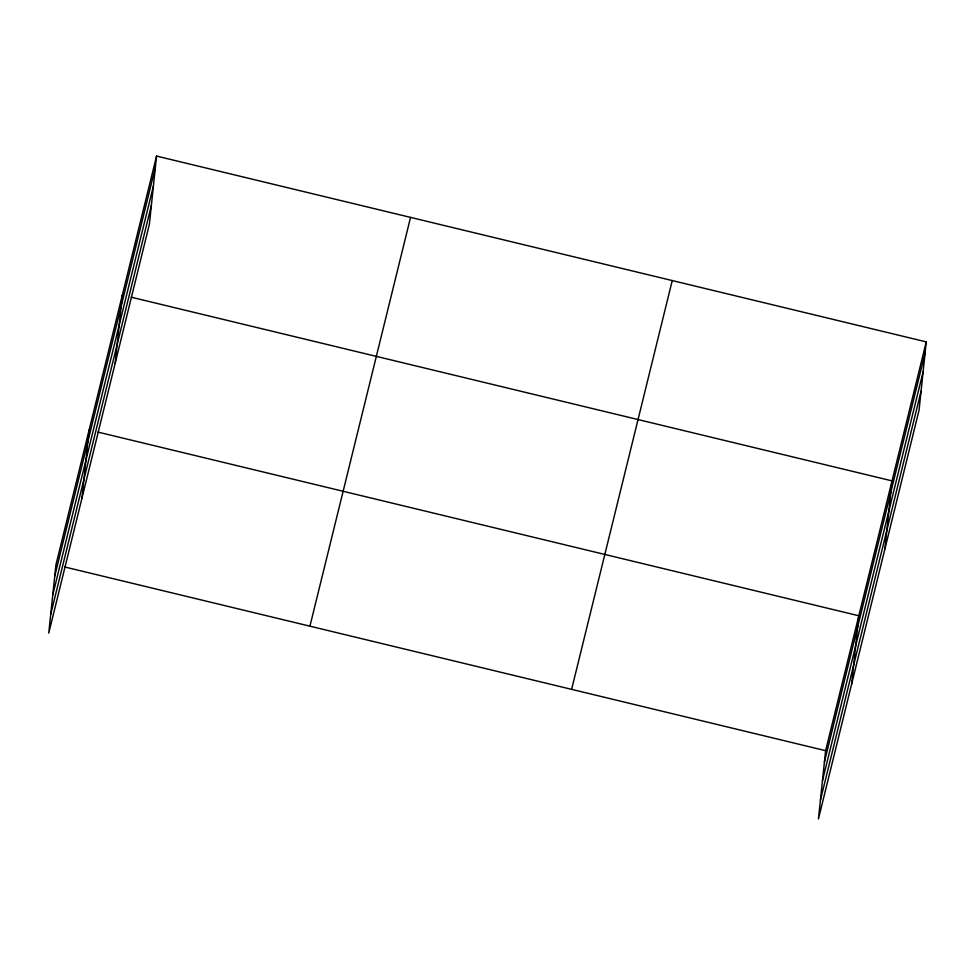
<?xml version="1.0" encoding="UTF-8"?>
<svg xmlns="http://www.w3.org/2000/svg" width="975" height="975" viewBox="0 0 975 975"><rect width="100%" height="100%" fill="white"/><g stroke="black" fill="none" stroke-linecap="round" stroke-linejoin="round"><path stroke-width="1.46" d="M81.961 498.213L89.127 429.963M115.172 363.309L122.338 295.059M156.561 156.073L149.382 224.323L48.75 633.116L55.928 564.854L156.561 156.073L926.25 341.884L919.072 410.146L818.439 818.927L825.618 750.677L926.25 341.884M851.65 684.036L858.829 615.773L97.988 432.096M884.861 549.132L892.04 480.882L131.198 297.192M54.746 576.079L155.378 167.298M52.772 594.896L153.392 186.115M50.724 614.287L151.357 205.506M309.928 626.182L410.548 217.388M571.618 689.362L672.25 280.568M824.436 761.902L925.068 353.108M822.461 780.719L923.093 371.938M820.426 800.109L921.058 391.328M64.789 566.999L825.618 750.677"/></g></svg>
